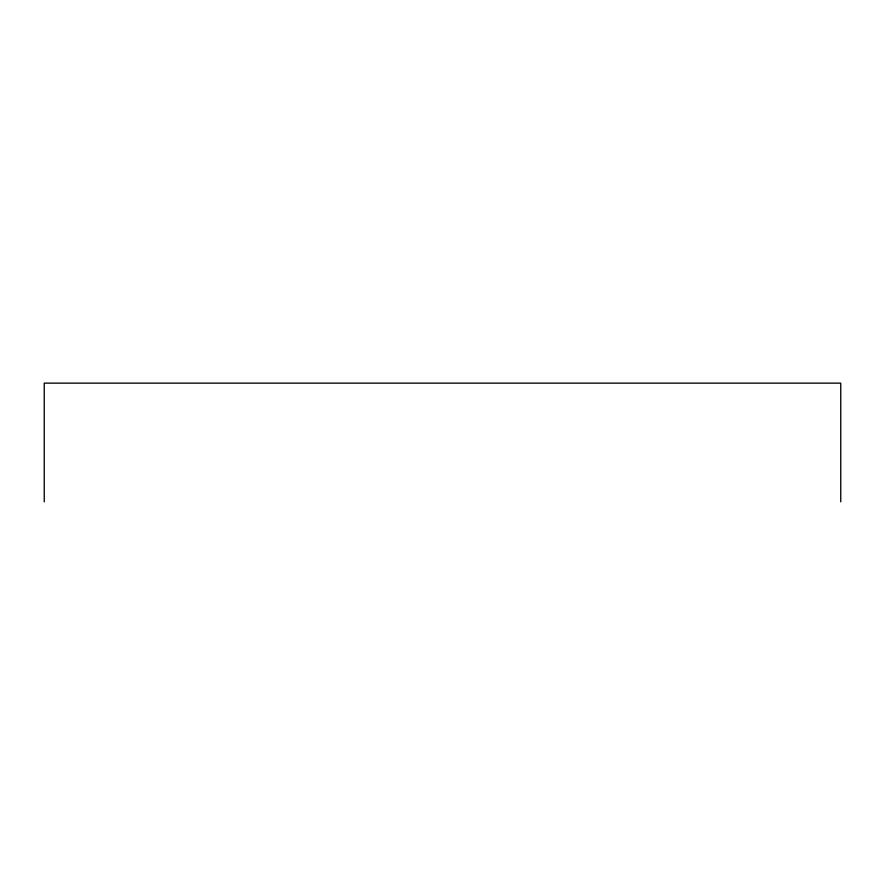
<?xml version="1.0" encoding="UTF-8"?>
<svg xmlns="http://www.w3.org/2000/svg" width="885" height="885" viewBox="0 0 885 885"><rect width="100%" height="100%" fill="white"/><g stroke="black" fill="none" stroke-linecap="round" stroke-linejoin="round"><path stroke-width="1.33" d="M840.75 501.861L840.75 383.139L44.25 383.139L44.25 501.861"/></g></svg>
